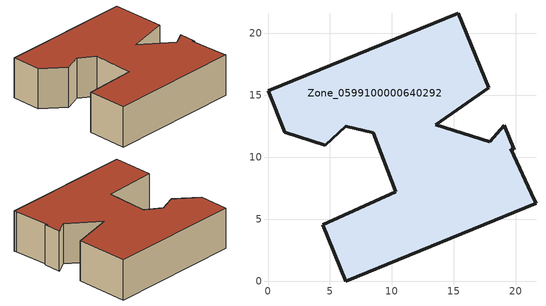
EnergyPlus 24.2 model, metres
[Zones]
Zone_0599100000640292
 floor ground (C_G): 8.5,11.96 6.29,12.48 4.63,10.95 1.37,12.01 0,15.36 15.36,21.65 17.83,15.62 13.57,12.63 17.92,11.24 19.07,12.6 19.88,10.62 19.61,10.7 21.51,6.54 21.65,6.29 6.28,0 4.41,4.56 10.34,7.2 z0
 wall outside (C_F): 17.92,11.24 13.57,12.63 17.83,15.62 15.36,21.65 0,15.36 1.37,12.01 4.63,10.95 6.29,12.48 8.5,11.96 10.34,7.2 4.41,4.56 6.28,0 21.65,6.29 21.51,6.54 19.61,10.7 19.88,10.62 19.07,12.6 17.92,11.24 z0:5.06
 roof outside (C_R): 6.29,12.48 8.5,11.96 10.34,7.2 4.41,4.56 6.28,0 21.65,6.29 21.51,6.54 19.61,10.7 19.88,10.62 19.07,12.6 17.92,11.24 13.57,12.63 17.83,15.62 15.36,21.65 0,15.36 1.37,12.01 4.63,10.95 z5.06
[BUILDING]
Pand.0599100000640292: North Axis=0; Terrain=City; Loads Convergence Tolerance Value=0.04; Temperature Convergence Tolerance Value=0.4; Solar Distribution=FullExterior; Maximum Number of Warmup Days=25; Minimum Number of Warmup Days=1
[Site:Location]
Rotterdam.The.Hague.AP_ZH_NLD Design_Conditions: Latitude=51.96; Longitude=4.45; Time Zone=1; Elevation=-4.5
[SITE:GROUNDTEMPERATURE:BUILDINGSURFACE]
18, 18, 18, 18, 18, 18, 18, 18, 18, 18, 18, 18
[MATERIAL] Thermal Absorptance=0.9; Solar Absorptance=0.7; Visible Absorptance=0.7
Name | Roughness | Thickness | Conductivity | Density | Specific Heat
G.TC.1965-1974 | MediumSmooth | 0.15 | 0.882353 | 540 | 1210
F.TC.1965-1974 | Rough | 0.3 | 0.697674 | 1920 | 840
R.TC.1965-1974 | MediumRough | 0.2 | 0.232558 | 1500 | 1000
[CONSTRUCTION]
C_G: G.TC.1965-1974
C_F: F.TC.1965-1974
C_R: R.TC.1965-1974
[ZONE]
Zone_0599100000640292: Type=1; Multiplier=1; Ceiling Height=Autocalculate; Volume=Autocalculate; Floor Area=autocalculate; Part of Total Floor Area=Yes
[ZONEINFILTRATION:DESIGNFLOWRATE]
Infil_Zone_0599100000640292: Zone or ZoneList or Space or SpaceList=Zone_0599100000640292; Schedule=AlwaysOn; Design Flow Rate Calculation Method=Flow/Area; Flow Rate per Floor Area=0.003; Constant Term Coefficient=1; Temperature Term Coefficient=0; Velocity Term Coefficient=0; Velocity Squared Term Coefficient=0
[HVACTEMPLATE:ZONE:IDEALLOADSAIRSYSTEM]
Zone_0599100000640292: Maximum Heating Supply Air Temperature=50; Minimum Cooling Supply Air Temperature=13; Maximum Heating Supply Air Humidity Ratio=0.0156; Minimum Cooling Supply Air Humidity Ratio=0.0077; Heating Limit=NoLimit; Cooling Limit=NoLimit; Dehumidification Control Type=ConstantSensibleHeatRatio; Cooling Sensible Heat Ratio=0.7; Dehumidification Setpoint=60; Humidification Control Type=None; Humidification Setpoint=30; Outdoor Air Method=None; Outdoor Air Flow Rate per Person=0.00944; Outdoor Air Flow Rate per Zone Floor Area=0; Outdoor Air Flow Rate per Zone=0; Demand Controlled Ventilation Type=None; Outdoor Air Economizer Type=NoEconomizer; Heat Recovery Type=None; Sensible Heat Recovery Effectiveness=0.7; Latent Heat Recovery Effectiveness=0.65
[ZONECONTROL:THERMOSTAT]
ThermostatControl_Zone_0599100000640292: Zone or ZoneList=Zone_0599100000640292; Control Type Schedule=DualSetpointControlType; Control 1=Thermostat_Zone_0599100000640292; Temperature Difference Between Cutout And Setpoint=0
[THERMOSTATSETPOINT:DUALSETPOINT]
Thermostat_Zone_0599100000640292: Heating Setpoint Temperature Schedule=HeatingSetpoint_Zone_0599100000640292; Cooling Setpoint Temperature Schedule=CoolingSetpoint_Zone_0599100000640292
[SCHEDULE:COMPACT]
HeatingSetpoint_Zone_0599100000640292: Through: 12/31, For: AllDays, Until: 24:00, 21
CoolingSetpoint_Zone_0599100000640292: Through: 12/31, For: AllDays, Until: 24:00, 24
DualSetpointControlType: Through: 12/31, For: AllDays, Until: 24:00, 4
AlwaysOn: Through: 12/31, For: AllDays, Until: 24:00, 1
